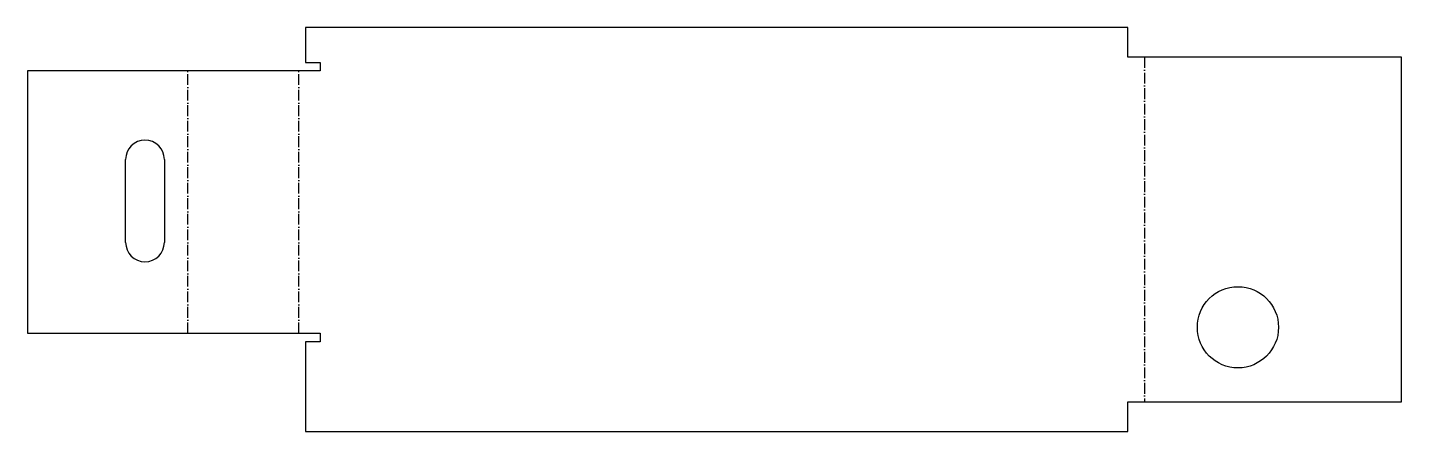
# Model space of a CAD drawing. Header units: millimetres. Extents: x -66 to 259, y 0 to 95.
import ezdxf

# ---------------------------------------------------------------- set-up
doc = ezdxf.new("R2010")
doc.units = ezdxf.units.MM
doc.linetypes.add('DASHDOT', pattern=[3.556, 2.54, -0.508, 0, -0.508])
doc.layers.add('BEND', color=7, linetype='Continuous')
doc.layers.add('CUT', color=7, linetype='Continuous')

msp = doc.modelspace()

# ---------------------------------------------------------------- linework, layer by layer
at = {"layer": 'BEND', "color": 4, "linetype": 'DASHDOT'}
for p, q in [((197.89, 88.21), (197.89, 7)), ((-27.69, 23.17), (-27.69, 84.97)), ((-1.57, 23.17), (-1.57, 84.97))]:
    msp.add_line(p, q, dxfattribs=at)
at = {"layer": 'CUT'}
for p, q in [((193.97, 95.21), (0, 95.21)), ((0, 95.21), (0, 86.97)), ((193.97, 88.21), (193.97, 95.21)), ((258.52, 88.21), (193.97, 88.21)), ((258.52, 7), (258.52, 88.21)), ((3.5, 84.97), (-65.54, 84.97)), ((-65.54, 84.97), (-65.54, 23.17)), ((0, 86.97), (3.5, 86.97)), ((3.5, 86.97), (3.5, 84.97)), ((-42.4, 44.58), (-42.4, 64.1)), ((-33.25, 64.1), (-33.25, 44.58)), ((-65.54, 23.17), (3.5, 23.17)), ((3.5, 23.17), (3.5, 21.17)), ((3.5, 21.17), (0, 21.17)), ((0, 21.17), (0, 0)), ((193.97, 0), (193.97, 7)), ((193.97, 7), (258.52, 7)), ((0, 0), (193.97, 0))]:
    msp.add_line(p, q, dxfattribs=at)
msp.add_circle((219.94, 24.56), 9.57, dxfattribs=at)
for centre, start, end in [((-37.83, 64.1), 0, 180), ((-37.83, 44.58), 180, 0)]:
    msp.add_arc(centre, 4.57, start, end, dxfattribs=at)

doc.saveas('drawing.dxf')
